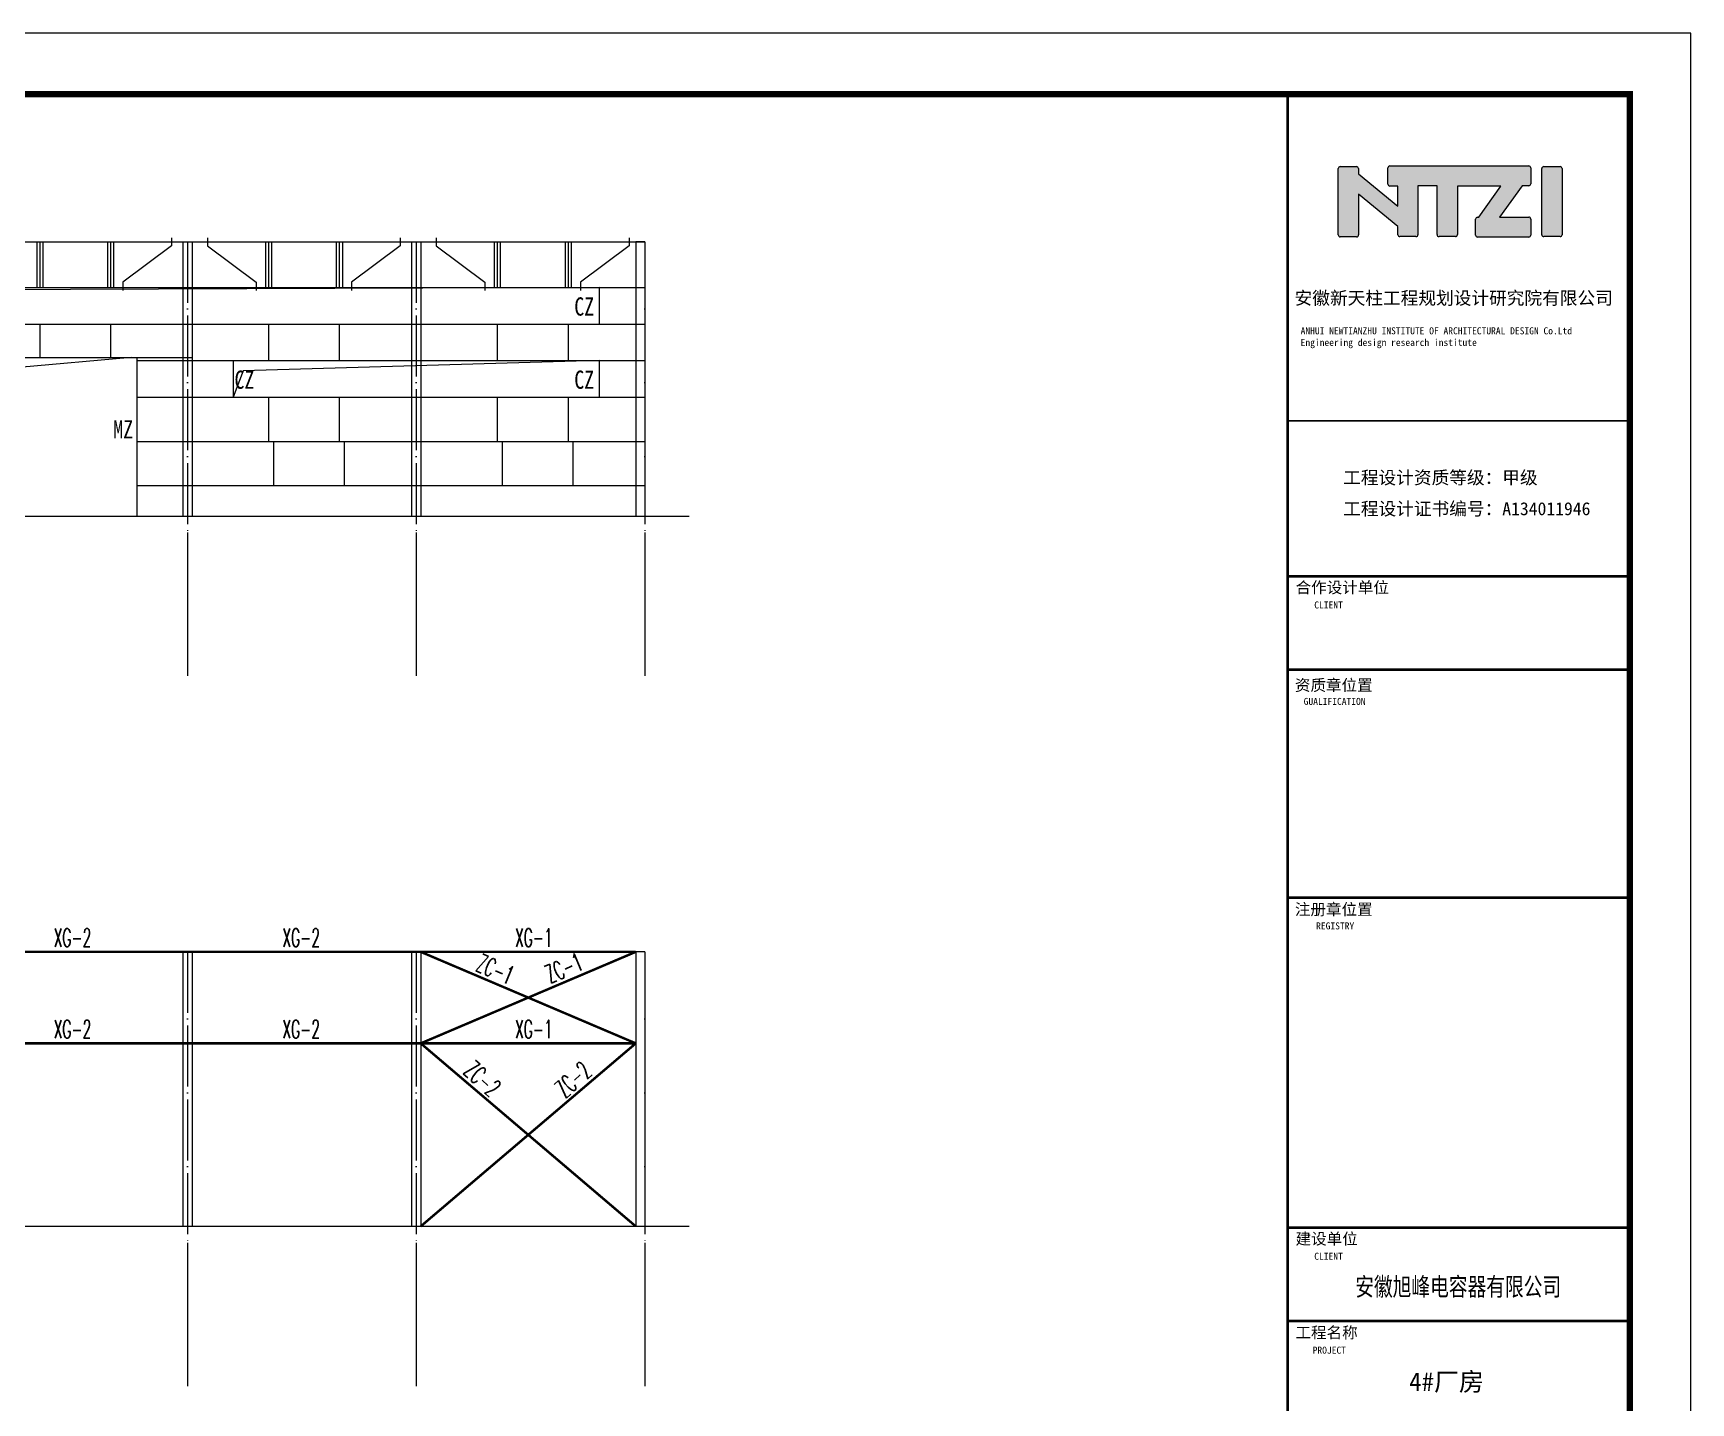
# Model space of a CAD drawing. Extents: x 32177600 to 32582346, y -189249 to 154687.
# Drawn here: x 32430185 to 32484537, y -150162 to -105249 of the extents above; entities that cross this region are included whole.
import ezdxf
from ezdxf.enums import TextEntityAlignment as Align

# ---------------------------------------------------------------- set-up
doc = ezdxf.new("R2010")
doc.units = 0
doc.header["$LTSCALE"] = 1000
doc.header["$MEASUREMENT"] = 0
doc.linetypes.add('ACAD_ISO04W100', pattern=[30.5, 24, -3, 0.5, -3])
doc.linetypes.add('DOTE', pattern=[2.42, 2, -0.2, 0.02, -0.2])
doc.layers.get('0').update_dxf_attribs({"linetype": 'CONTINUOUS'})
for name, color, linetype in [('AXIS', 3, 'CONTINUOUS'), ('DOTE', 1, 'ACAD_ISO04W100'), ('PUB_TAB', 7, 'CONTINUOUS'), ('PUB_TEXT', 7, 'CONTINUOUS'), ('PUB_TITLE', 4, 'CONTINUOUS'), ('拉条', 4, 'CONTINUOUS')]:
    doc.layers.add(name, color=color, linetype=linetype)
doc.styles.add('-宋体', font='', dxfattribs={"width": 0.8})
doc.styles.add('_SIMPLEX', font='SIMPLEX', dxfattribs={"width": 0.8})
doc.styles.add('STYLE-黑体', font='simhei.ttf')
doc.styles.add('TQ', font='')
doc.styles.get('-宋体').set_extended_font_data('SimSun')
doc.styles.get('TQ').set_extended_font_data('SimSun')

# ---------------------------------------------------------------- blocks, each defined once
blk = doc.blocks.new('tk')
h = blk.add_hatch(color=256)
h.paths.add_polyline_path([(31009895, -54327), (31010541, -54856), (31010541, -54993, 0.414214), (31010573, -55025), (31010836, -55025, 0.414214), (31010868, -54993), (31010868, -54194), (31011182, -54194), (31011182, -54992, 0.414214), (31011214, -55024), (31011484, -55024, 0.414214), (31011516, -54992), (31011516, -54195), (31012229, -54195), (31011867, -54706), (31011845, -54706, 0.414214), (31011813, -54738), (31011813, -55000, 0.414214), (31011845, -55032), (31012685, -55032, 0.414214), (31012717, -55000), (31012717, -54736, 0.414214), (31012685, -54704), (31012205, -54704), (31012579, -54190), (31012686, -54190, 0.414214), (31012718, -54158), (31012718, -53897, 0.414214), (31012686, -53865), (31010407, -53865, 0.414214), (31010375, -53897), (31010375, -54164, 0.414214), (31010407, -54196), (31010538, -54196), (31010538, -54524), (31009893, -53997), (31009893, -53908, 0.41489), (31009861, -53876), (31009593, -53876, 0.414214), (31009561, -53908), (31009561, -54996, 0.414214), (31009593, -55028), (31009863, -55028, 0.414214), (31009895, -54996)])
h.paths.add_polyline_path([(31012899, -54993, 0.414214), (31012931, -55025), (31013198, -55025, 0.414214), (31013230, -54993), (31013230, -53909, 0.414214), (31013198, -53877), (31012931, -53877, 0.414214), (31012899, -53909)])
for p, q in [((31009561, -54996), (31009561, -53908)), ((31009593, -53876), (31009861, -53876)), ((31009893, -53908), (31009893, -53997)), ((31009893, -53997), (31010538, -54524)), ((31010375, -54164), (31010375, -53897)), ((31010407, -53865), (31012686, -53865)), ((31012718, -53897), (31012718, -54158)), ((31012899, -54993), (31012899, -53909)), ((31012931, -53877), (31013198, -53877)), ((31013230, -53909), (31013230, -54993)), ((31010541, -54856), (31009895, -54327)), ((31009895, -54327), (31009895, -54996)), ((31010538, -54196), (31010407, -54196)), ((31010538, -54524), (31010538, -54196)), ((31011182, -54194), (31010868, -54194)), ((31010868, -54194), (31010868, -54993)), ((31011182, -54992), (31011182, -54194)), ((31012229, -54195), (31011516, -54195)), ((31011516, -54195), (31011516, -54992)), ((31011867, -54706), (31012229, -54195)), ((31012579, -54190), (31012205, -54704)), ((31012686, -54190), (31012579, -54190)), ((31010541, -54993), (31010541, -54856)), ((31011813, -55000), (31011813, -54738)), ((31011845, -54706), (31011867, -54706)), ((31012205, -54704), (31012685, -54704)), ((31012717, -54736), (31012717, -55000)), ((31009863, -55028), (31009593, -55028)), ((31010836, -55025), (31010573, -55025)), ((31011484, -55024), (31011214, -55024)), ((31012685, -55032), (31011845, -55032)), ((31013198, -55025), (31012931, -55025))]:
    blk.add_line(p, q)
for centre, start, end in [((31009593, -53908), 90, 180), ((31009861, -53908), 359.8676, 90), ((31010407, -53897), 90, 180), ((31012686, -53897), 0, 90), ((31012931, -53909), 90, 180), ((31013198, -53909), 0, 90), ((31010407, -54164), 180, 270), ((31012686, -54158), 270, 0), ((31011845, -54738), 90, 180), ((31012685, -54736), 0, 90), ((31009593, -54996), 180, 270), ((31009863, -54996), 270, 0), ((31010573, -54993), 180, 270), ((31010836, -54993), 270, 0), ((31011214, -54992), 180, 270), ((31011484, -54992), 270, 0), ((31011845, -55000), 180, 270), ((31012685, -55000), 270, 0), ((31012931, -54993), 180, 270), ((31013198, -54993), 270, 0)]:
    blk.add_arc(centre, 32, start, end)
at = {"layer": 'PUB_TEXT'}
for q in [(31013606, -52688), (31014342, -53218)]:
    blk.add_line((31014342, -52688), q, dxfattribs=at)
at = {"layer": 'PUB_TITLE'}
blk.add_line((31014342, -52688), (31008732, -52688), dxfattribs=at)
at = {"layer": 'PUB_TITLE', "lineweight": 40}
blk.add_line((31008730, -62123), (31014340, -62123), dxfattribs=at)
for points, const_width in [([(31008732, -52688), (31008732, -92688)], 42.5), ([(31008732, -58043), (31014342, -58043)], 25.5), ([(31008732, -60593), (31014342, -60593)], 42.5), ([(31008732, -62123), (31014342, -62123)], 42.5), ([(31008730, -65863), (31014340, -65863)], 42.5), ([(31008732, -71271), (31014342, -71271)], 42.5), ([(31008732, -72801), (31014342, -72801)], 42.5)]:
    blk.add_lwpolyline(points, dxfattribs=dict(at, const_width=const_width))
at = {"layer": 'PUB_TEXT', "char_height": 212.5, "attachment_point": 1, "style": 'TQ'}
for s, insert in [('安徽新天柱工程规划设计研究院有限公司 ', (31008846, -55925)), ('工程设计资质等级：甲级 ', (31009642, -58869)), ('工程设计证书编号：{\\C0;A134011946} ', (31009642, -59379))]:
    blk.add_mtext(s, dxfattribs=dict(at, insert=insert))
at = {"layer": 'PUB_TEXT', "attachment_point": 1, "style": 'TQ'}
for s, insert, char_height, width in [('ANHUI NEWTIANZHU INSTITUTE OF ARCHITECTURAL DESIGN Co.Ltd\\PEngineering design research institute', (31008945, -56511), 114.75, 5257.35), ('合作设计单位', (31008862, -60683), 187, 1749.26), ('CLIENT', (31009168, -61006), 114.8, 2399.55), ('资质章位置', (31008851, -62285), 187, 2125), ('GUALIFICATION', (31008995, -62587), 114.75, 2680.9), ('注册章位置', (31008851, -65960), 187, 1530), ('REGISTRY', (31009199, -66268), 114.8, 2399.55), ('建设单位', (31008862, -71361), 187, 1111.8), ('CLIENT', (31009168, -71684), 114.8, 2399.55), ('工程名称', (31008860, -72899), 187, 1111.8), ('PROJECT', (31009142, -73224), 114.8, 2399.55)]:
    blk.add_mtext(s, dxfattribs=dict(at, insert=insert, char_height=char_height, width=width))

msp = doc.modelspace()

# ---------------------------------------------------------------- linework, layer by layer
for p, q in [((32360243.4, -112087, 0), (32450243.4, -112087, 0)), ((32430312.1, -113587, 0), (32430312.1, -112087, 0)), ((32430412.1, -113587, 0), (32430412.1, -112087, 0)), ((32430512.1, -113587, 0), (32430512.1, -112087, 0)), ((32432634.1, -113587, 0), (32432634.1, -112087, 0)), ((32432734.1, -113587, 0), (32432734.1, -112087, 0)), ((32432834.1, -113587, 0), (32432834.1, -112087, 0)), ((32435093.4, -112087, 0), (32435093.4, -121087, 0)), ((32435093.4, -112087, 0), (32435393.4, -112087, 0)), ((32435393.4, -112087, 0), (32435393.4, -121087, 0)), ((32437812.1, -113587, 0), (32437812.1, -112087, 0)), ((32437912.1, -113587, 0), (32437912.1, -112087, 0)), ((32438012.1, -113587, 0), (32438012.1, -112087, 0)), ((32440134.1, -113587, 0), (32440134.1, -112087, 0)), ((32440234.1, -113587, 0), (32440234.1, -112087, 0)), ((32440334.1, -113587, 0), (32440334.1, -112087, 0)), ((32442593.4, -112087, 0), (32442593.4, -121087, 0)), ((32442593.4, -112087, 0), (32442893.4, -112087, 0)), ((32442893.4, -112087, 0), (32442893.4, -121087, 0)), ((32445312.1, -113587, 0), (32445312.1, -112087, 0)), ((32445412.1, -113587, 0), (32445412.1, -112087, 0)), ((32445512.1, -113587, 0), (32445512.1, -112087, 0)), ((32447634.1, -113587, 0), (32447634.1, -112087, 0)), ((32447734.1, -113587, 0), (32447734.1, -112087, 0)), ((32447834.1, -113587, 0), (32447834.1, -112087, 0)), ((32449943.4, -112087, 0), (32449943.4, -121087, 0)), ((32450243.4, -112087, 0), (32449943.4, -112087, 0)), ((32450243.4, -112087, 0), (32450243.4, -121087, 0)), ((32360243.4, -113587, 0), (32450243.4, -113587, 0)), ((32448743.4, -113587, 0), (32448743.4, -114787, 0)), ((32360243.4, -114787, 0), (32450243.4, -114787, 0)), ((32430412.1, -115887, 0), (32430412.1, -114787, 0)), ((32432734.1, -115887, 0), (32432734.1, -114787, 0)), ((32437912.1, -115987, 0), (32437912.1, -114787, 0)), ((32440234.1, -115987, 0), (32440234.1, -114787, 0)), ((32445412.1, -115987, 0), (32445412.1, -114787, 0)), ((32447734.1, -115987, 0), (32447734.1, -114787, 0)), ((32427593.4, -115887, 0), (32435393.4, -115887, 0)), ((32433593.4, -121087, 0), (32433593.4, -115887, 0)), ((32433593.4, -115987, 0), (32450243.4, -115987, 0)), ((32436743.4, -115987, 0), (32436743.4, -117187, 0)), ((32448743.4, -115987, 0), (32448743.4, -117187, 0)), ((32433593.4, -117187, 0), (32450243.4, -117187, 0)), ((32437912.1, -118637, 0), (32437912.1, -117187, 0)), ((32440234.1, -118637, 0), (32440234.1, -117187, 0)), ((32445412.1, -118637, 0), (32445412.1, -117187, 0)), ((32447734.1, -118637, 0), (32447734.1, -117187, 0)), ((32433593.4, -118637, 0), (32450243.4, -118637, 0)), ((32438073.5, -120087, 0), (32438073.5, -118637, 0)), ((32440395.5, -120087, 0), (32440395.5, -118637, 0)), ((32445573.5, -120087, 0), (32445573.5, -118637, 0)), ((32447895.5, -120087, 0), (32447895.5, -118637, 0)), ((32433593.4, -120087, 0), (32450243.4, -120087, 0)), ((32358242.8, -121087, 0), (32451695.9, -121087, 0)), ((32435093.4, -135373.9, 0), (32435093.4, -144373.9, 0)), ((32435093.4, -135373.9, 0), (32435393.4, -135373.9, 0)), ((32435393.4, -135373.9, 0), (32435393.4, -144373.9, 0)), ((32442593.4, -135373.9, 0), (32442593.4, -144373.9, 0)), ((32442593.4, -135373.9, 0), (32442893.4, -135373.9, 0)), ((32442893.4, -135373.9, 0), (32442893.4, -144373.9, 0)), ((32449943.4, -135373.9, 0), (32449943.4, -144373.9, 0)), ((32450243.4, -135373.9, 0), (32449943.4, -135373.9, 0)), ((32450243.4, -135373.9, 0), (32450243.4, -144373.9, 0)), ((32358242.8, -144373.9, 0), (32451695.9, -144373.9, 0))]:
    msp.add_line(p, q)
at = {"elevation": 0}
for points in [[(32448743.4, -113587), (32362069.6, -113916.4), (32361743.4, -114787)], [(32433393.4, -115887), (32429719.6, -116216.4), (32429393.4, -121087)], [(32448743.4, -115987), (32437069.6, -116316.4), (32436743.4, -117187)]]:
    msp.add_lwpolyline(points, dxfattribs=at)
at = {"const_width": 80, "elevation": 0}
for points in [[(32360543.4, -135373.9), (32449943.4, -135373.9)], [(32449943.4, -138373.9), (32442893.4, -135373.9)], [(32442893.4, -138373.9), (32449943.4, -135373.9)], [(32360543.4, -138373.9), (32449943.4, -138373.9)], [(32442893.4, -144373.9), (32449943.4, -138373.9)], [(32449943.4, -144373.9), (32442893.4, -138373.9)]]:
    msp.add_lwpolyline(points, dxfattribs=at)
at = {"layer": 'AXIS'}
for p, q in [((32435243.4, -121626.9, 0), (32435243.4, -126322.7, 0)), ((32442743.4, -121626.9, 0), (32442743.4, -126322.7, 0)), ((32450243.4, -121626.9, 0), (32450243.4, -126322.7, 0)), ((32435243.4, -144913.7, 0), (32435243.4, -149609.6, 0)), ((32442743.4, -144913.7, 0), (32442743.4, -149609.6, 0)), ((32450243.4, -144913.7, 0), (32450243.4, -149609.6, 0))]:
    msp.add_line(p, q, dxfattribs=at)
at = {"layer": 'DOTE', "linetype": 'DOTE'}
for p, q in [((32435243.4, -112087, 0), (32435243.4, -121626.9, 0)), ((32442743.4, -112087, 0), (32442743.4, -121626.9, 0)), ((32450243.4, -112087, 0), (32450243.4, -121626.9, 0)), ((32435243.4, -135373.9, 0), (32435243.4, -144913.7, 0)), ((32442743.4, -135373.9, 0), (32442743.4, -144913.7, 0)), ((32450243.4, -135373.9, 0), (32450243.4, -144913.7, 0))]:
    msp.add_line(p, q, dxfattribs=at)
at = {"layer": 'PUB_TITLE', "elevation": 0}
msp.add_lwpolyline([(32335936.7, -189248.9), (32484536.7, -189248.9), (32484536.7, -105248.9), (32335936.7, -105248.9)], close=True, dxfattribs=at)
at = {"layer": 'PUB_TITLE', "const_width": 200, "elevation": 0}
msp.add_lwpolyline([(32340936.7, -187248.9), (32482536.7, -187248.9), (32482536.7, -107248.9), (32340936.7, -107248.9)], close=True, dxfattribs=at)
at = {"layer": '拉条'}
for p, q in [((32434722.3, -111963.5, 0), (32434722.3, -112220.4, 0)), ((32435901.3, -111963.5, 0), (32435901.3, -112220.4, 0)), ((32442222.3, -111963.5, 0), (32442222.3, -112220.4, 0)), ((32443401.3, -111963.5, 0), (32443401.3, -112220.4, 0)), ((32449722.3, -111963.5, 0), (32449722.3, -112220.4, 0)), ((32434722.3, -112220.4, 0), (32433126.5, -113417.4, 0)), ((32435901.3, -112220.4, 0), (32437497, -113417.4, 0)), ((32442222.3, -112220.4, 0), (32440626.5, -113417.4, 0)), ((32443401.3, -112220.4, 0), (32444997, -113417.4, 0)), ((32449722.3, -112220.4, 0), (32448126.5, -113417.4, 0)), ((32433126.5, -113417.4, 0), (32433126.5, -113682.2, 0)), ((32437497, -113417.4, 0), (32437497, -113682.2, 0)), ((32440626.5, -113417.4, 0), (32440626.5, -113682.2, 0)), ((32444997, -113417.4, 0), (32444997, -113682.2, 0)), ((32448126.5, -113417.4, 0), (32448126.5, -113682.2, 0))]:
    msp.add_line(p, q, dxfattribs=at)

# ---------------------------------------------------------------- block references
at = {"xscale": 2, "yscale": 2, "zscale": 2}
msp.add_blockref('tk', (-29546147.6, -1872.1, 0), dxfattribs=at)
msp.add_blockref('tk', (-29546147.6, -1872.1, 0), dxfattribs=at)

# ---------------------------------------------------------------- texts
at = {"style": '-宋体', "width": 0.8}
for s, p in [('CZ', (32447926.4, -114511.8, 100)), ('CZ', (32436785.9, -116911.8, 100)), ('CZ', (32447926.4, -116911.8, 100)), ('MZ', (32432810.4, -118539.5, 100))]:
    msp.add_text(s, height=600, dxfattribs=at).set_placement(p)
at = {"layer": 'PUB_TAB', "lineweight": -3, "style": 'STYLE-黑体'}
for s, width, p in [('安徽旭峰电容器有限公司', 0.75, (32476908.6, -146651.5, 0)), ('4#厂房', 1.000119, (32476526.2, -149768.1, 0))]:
    msp.add_text(s, height=600, dxfattribs=dict(at, width=width)).set_placement(p, align=Align.CENTER)
at = {"layer": 'PUB_TEXT', "style": '_SIMPLEX', "width": 0.55}
for s, p in [('XG-2', (32430860, -135209.1, 0)), ('XG-2', (32438360, -135209.1, 0)), ('XG-1', (32445987.7, -135209.1, 0)), ('XG-2', (32430860, -138209.1, 0)), ('XG-2', (32438360, -138209.1, 0)), ('XG-1', (32445987.7, -138209.1, 0))]:
    msp.add_text(s, height=600, dxfattribs=at).set_placement(p)
for s, rotation, p in [('ZC-1', 336.9487, (32444656.2, -135979.1, 0)), ('ZC-1', 23.0513, (32447139.5, -136422.1, 0)), ('ZC-2', 317.78413, (32444257.9, -139344.1, 0)), ('ZC-2', 42.21587, (32447636.2, -140199.4, 0))]:
    msp.add_text(s, height=600, rotation=rotation, dxfattribs=at).set_placement(p)

doc.saveas('drawing.dxf')
